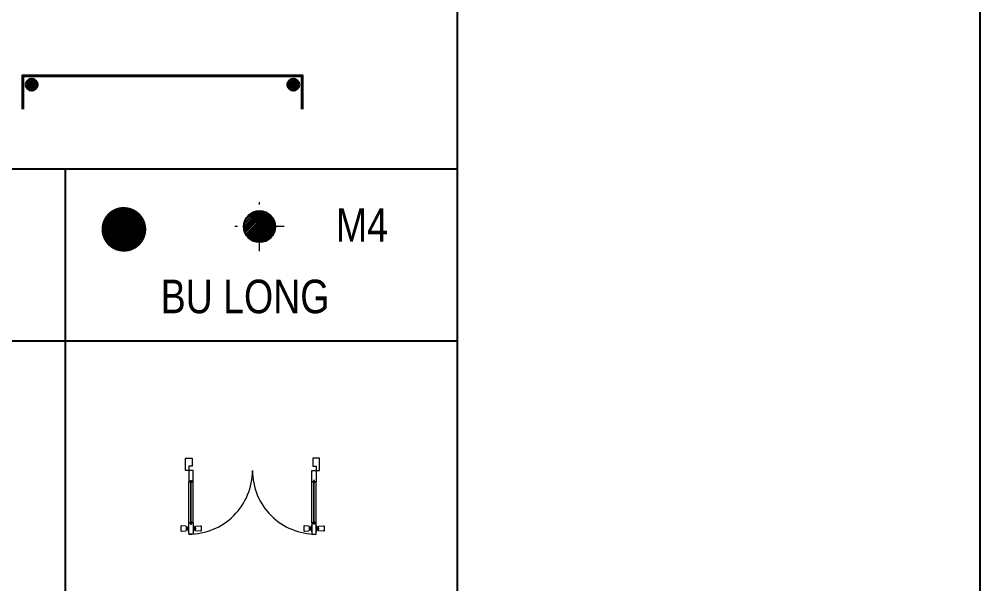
# Model space of a CAD drawing. Header units: inches. Extents: x 692246 to 692930, y 595951 to 596289.
# Drawn here: x 692882.81 to 692930.43, y 596151.96 to 596179.95 of the extents above; entities that cross this region are included whole.
import ezdxf

# ---------------------------------------------------------------- set-up
doc = ezdxf.new("R2010")
doc.units = ezdxf.units.IN
doc.header["$MEASUREMENT"] = 0
doc.linetypes.add('DASHDOT', pattern=[1, 0.5, -0.25, 0, -0.25])
doc.layers.get('0').update_dxf_attribs({"lineweight": 18})
for name, color, linetype, lineweight in [('ISO', 153, 'Continuous', 13), ('LC Hatch', 252, 'Continuous', 9), ('LC Khac', 4, 'Continuous', 9), ('LC Net dam2', 6, 'Continuous', 40), ('LC Net thay', 7, 'Continuous', 25), ('LC Net truc', 79, 'DASHDOT', 13), ('LC Text2', 7, 'Continuous', 25)]:
    doc.layers.add(name, color=color, linetype=linetype, lineweight=lineweight)
doc.styles.add('T2', font='VHARIAL.TTF', dxfattribs={"width": 0.8})

# ---------------------------------------------------------------- blocks, each defined once
blk = doc.blocks.new('thep tron 2')
at = {"layer": 'LC Net dam2'}
for p, q in [((0, 1), (0, 0)), ((-0.5, 0.5), (0.5, 0.5)), ((0.354, 0.854), (-0.354, 0.146)), ((-0.354, 0.854), (0.354, 0.146))]:
    blk.add_line(p, q, dxfattribs=at)
blk.add_circle((0, 0.5), 0.5, dxfattribs=at)
blk = doc.blocks.new('bu lon')
h = blk.add_hatch()
h.set_pattern_fill('ANSI31', color=256, scale=0.2)
h.paths.add_polyline_path([(-0.35, 0, 1), (0.35, 0, 1)])
at = {"layer": 'LC Net thay', "color": 7}
blk.add_circle((0, 0), 0.35, dxfattribs=at)
at = {"layer": 'LC Net truc', "color": 9}
for p, q in [((0, -0.55), (0, 0.55)), ((0.55, 0), (-0.55, 0))]:
    blk.add_line(p, q, dxfattribs=at)
blk = doc.blocks.new('*U26')
for p, q in [((30, 468.6), (30, 100)), ((70, 468.6), (70, 100)), ((1130, 468.6), (1130, 100)), ((1170, 468.6), (1170, 100))]:
    blk.add_line(p, q)
at = {"color": 8, "lineweight": 9}
for p, q in [((47.5, 478.6), (47.5, 90)), ((52.5, 478.6), (52.5, 90)), ((1147.5, 478.6), (1147.5, 90)), ((1152.5, 478.6), (1152.5, 90))]:
    blk.add_line(p, q, dxfattribs=at)
for points in [[(5.1, 498.1), (-34.9, 494.1, -0.443716), (-40.4, 499.1), (-40.4, 538.1, -0.443716), (-34.9, 543), (5.1, 539, -0.385314), (9.6, 534.1), (9.6, 503.1, -0.385314)], [(94.9, 498.1), (134.9, 494.1, 0.443716), (140.4, 499.1), (140.4, 538.1, 0.443716), (134.9, 543), (94.9, 539, 0.385314), (90.4, 534.1), (90.4, 503.1, 0.385314)], [(1105.1, 498.1), (1065.1, 494.1, -0.443716), (1059.6, 499.1), (1059.6, 538.1, -0.443716), (1065.1, 543), (1105.1, 539, -0.385314), (1109.6, 534.1), (1109.6, 503.1, -0.385314)], [(1194.9, 498.1), (1234.9, 494.1, 0.443716), (1240.4, 499.1), (1240.4, 538.1, 0.443716), (1234.9, 543), (1194.9, 539, 0.385314), (1190.4, 534.1), (1190.4, 503.1, 0.385314)]]:
    blk.add_lwpolyline(points, format="xyb", close=True)
for points in [[(20.3, 513.6), (9.6, 513.6), (9.6, 523.6), (20.3, 523.6)], [(55, 468.6), (70, 468.6), (70, 568.6), (30, 568.6), (30, 468.6), (45, 468.6), (45, 478.6), (55, 478.6), (55, 468.6)], [(79.7, 513.6), (90.4, 513.6), (90.4, 523.6), (79.7, 523.6)], [(1120.3, 513.6), (1109.6, 513.6), (1109.6, 523.6), (1120.3, 523.6)], [(1145, 468.6), (1130, 468.6), (1130, 568.6), (1170, 568.6), (1170, 468.6), (1155, 468.6), (1155, 478.6), (1145, 478.6), (1145, 468.6)], [(1179.7, 513.6), (1190.4, 513.6), (1190.4, 523.6), (1179.7, 523.6)], [(55, 100), (70, 100), (70, 0), (30, 0), (30, 100), (45, 100), (45, 90), (55, 90), (55, 100)], [(1145, 100), (1130, 100), (1130, 0), (1170, 0), (1170, 100), (1155, 100), (1155, 90), (1145, 90), (1145, 100)], [(30, 0), (0, 0), (0, -110), (60, -110), (60, -40), (30, -40), (30, 0)], [(1170, 0), (1200, 0), (1200, -110), (1140, -110), (1140, -40), (1170, -40), (1170, 0)]]:
    blk.add_lwpolyline(points)
for centre, start, end in [((70, 518.6), 143.1301, 216.8699), ((30, 518.6), 323.1301, 36.8699), ((1170, 518.6), 143.1301, 216.8699), ((1130, 518.6), 323.1301, 36.8699)]:
    blk.add_arc(centre, 50, start, end)
at = {"color": 8, "lineweight": 5}
for centre, start, end in [((32.3, 0.9), 359.90813, 90.2333), ((1167.7, 0.9), 89.7667, 180.09187)]:
    blk.add_arc(centre, 567.7, start, end, dxfattribs=at)
at = {"color": 8, "lineweight": 9}
for centre, start, end in [((47, 469.5), 186.43423, 273.2898), ((53, 469.5), 266.7102, 353.56577), ((1147, 469.5), 186.43423, 273.2898), ((1153, 469.5), 266.7102, 353.56577), ((47, 99.1), 86.7102, 173.56577), ((53, 99.1), 6.43423, 93.2898), ((1147, 99.1), 86.7102, 173.56577), ((1153, 99.1), 6.43423, 93.2898)]:
    blk.add_arc(centre, 8.25, start, end, dxfattribs=at)

msp = doc.modelspace()

# ---------------------------------------------------------------- linework, layer by layer
at = {"layer": 'Defpoints', "ltscale": 0.2}
msp.add_lwpolyline([(692697.587, 596288.621), (692930.435, 596288.621), (692930.435, 596123.964), (692697.587, 596123.964)], close=True, dxfattribs=at)
at = {"layer": 'LC Hatch', "const_width": 1.109}
for points in [[(692887.446, 596169.536, -0.414214), (692888.001, 596170.09)], [(692888.555, 596169.528, 0.414214), (692888.001, 596170.083)], [(692887.446, 596169.536, 0.414214), (692888.001, 596168.981)], [(692888.555, 596169.536, -0.414214), (692888.001, 596168.981)]]:
    msp.add_lwpolyline(points, format="xyb", dxfattribs=at)
at = {"layer": 'LC Net dam2'}
msp.add_lwpolyline([(692882.985, 596175.488), (692882.985, 596177.151), (692896.845, 596177.151), (692896.845, 596175.488)], dxfattribs=at)
at = {"layer": 'LC Net thay'}
for p, q in [((692837.46, 596172.531), (692904.526, 596172.531)), ((692885.097, 596172.531), (692885.097, 596135.875)), ((692837.46, 596164.006), (692904.526, 596164.006))]:
    msp.add_line(p, q, dxfattribs=at)
msp.add_lwpolyline([(692837.46, 596275.956), (692904.526, 596275.956), (692904.526, 596135.875), (692837.46, 596135.875)], close=True, dxfattribs=at)

# ---------------------------------------------------------------- block references
at = {"layer": 'ISO', "xscale": 0.005543999799371612, "yscale": 0.005543999799371612, "zscale": 0.005543999799371612, "rotation": 180}
msp.add_blockref('*U26', (692897.702, 596157.576), dxfattribs=at)
at = {"layer": 'LC Khac', "xscale": 2.217599919746668, "yscale": 2.217599919746668, "zscale": 2.217599919746668}
msp.add_blockref('bu lon', (692894.724, 596169.667), dxfattribs=at)
at = {"layer": 'LC Net dam2', "yscale": 0.5543999943167831, "zscale": 0.5543999943167831, "rotation": 180}
for p, xscale in [((692883.429, 596176.985), -0.5543999943167831), ((692896.402, 596176.985), 0.5543999943167831)]:
    msp.add_blockref('thep tron 2', p, dxfattribs=dict(at, xscale=xscale))

# ---------------------------------------------------------------- texts
at = {"layer": 'LC Text2', "style": 'T2', "width": 0.8}
for s, p in [('m4', (692898.51, 596168.916)), ('bu long', (692889.825, 596165.373))]:
    msp.add_text(s, height=1.6632, dxfattribs=at).set_placement(p)

doc.saveas('drawing.dxf')
